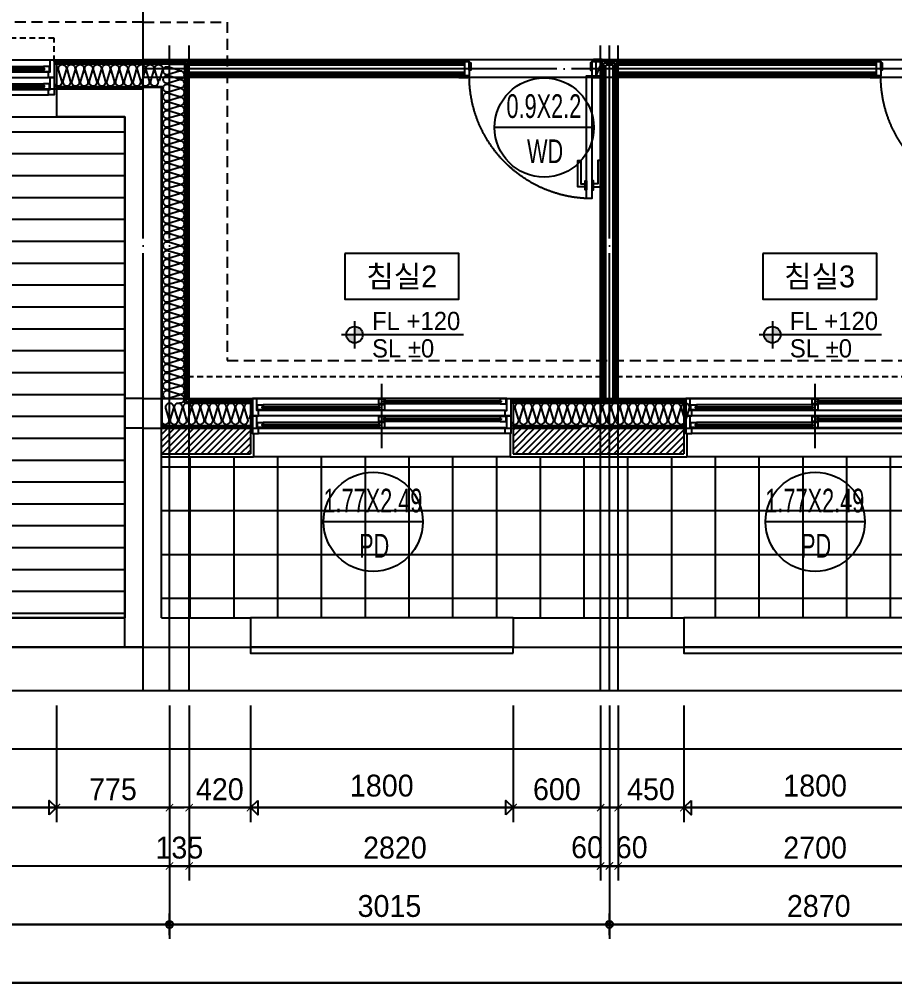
# Model space of a CAD drawing. Header units: millimetres. Extents: x -24416 to 92204, y -190080 to 23760.
# Drawn here: x 18860 to 24861, y -154613 to -148009 of the extents above; entities that cross this region are included whole.
import ezdxf
from ezdxf.enums import TextEntityAlignment as Align

# ---------------------------------------------------------------- set-up
doc = ezdxf.new("R2010")
doc.units = ezdxf.units.MM
doc.header["$LTSCALE"] = 50
for name, pattern in [('AUDIT_D_220706163347-0', [0]), ('CEN', [62, 60, -1, 0, -1]), ('H', [1.3, 0.8, -0.5]), ('HID', [2.3, 1.5, -0.8]), ('평면도(기준)$0$CENTER2', [16.25, 15, -0.5, 0.25, -0.5])]:
    doc.linetypes.add(name, pattern=pattern)
doc.layers.get('defpoints').update_dxf_attribs({"color": 139})
for name, color, linetype in [('A-레벨', 7, 'AUDIT_D_220706163347-0'), ('A-창호부호', 4, 'Continuous'), ('A_HAT', 8, 'Continuous'), ('AA-XXXX-DIMS', 7, 'Continuous'), ('ARDM', 7, 'Continuous'), ('CEN_CON', 1, 'CEN'), ('CEN_WALL', 12, 'CEN'), ('CONC', 2, 'Continuous'), ('dan1', 7, 'HID'), ('DIM', 7, 'AUDIT_D_220706163347-0'), ('ELE3_CON', 7, 'Continuous'), ('ELE4', 4, 'Continuous'), ('FIN', 6, 'Continuous'), ('HAT', 5, 'Continuous'), ('INS', 8, 'Continuous'), ('INSUL', 8, 'Continuous'), ('SINA-F-FRAME', 4, 'Continuous'), ('WAL', 3, 'Continuous'), ('WAL_DRY', 7, 'Continuous'), ('WIN', 4, 'Continuous'), ('X - 단위세대$0$ETC', 6, 'Continuous'), ('바닥타일', 8, 'Continuous'), ('실명', 3, 'AUDIT_D_220706163347-0'), ('실명박스', 7, 'AUDIT_D_220706163347-0'), ('커튼박스', 6, 'Continuous'), ('평면도(기준)$0$1.EC-F-DOOR', 4, 'Continuous'), ('평면도(기준)$0$1.EC-F-DOOR-F', 4, 'Continuous')]:
    doc.layers.add(name, color=color, linetype=linetype)
doc.layers.add('Defpoint', color=135, linetype='Continuous', plot=False)
doc.layers.add('MC', color=135, linetype='Continuous', plot=False)
doc.styles.add('HAUD01', font='Dotum.ttf')
doc.styles.add('맑은고딕', font='malgun.ttf', dxfattribs={"width": 0.9})
doc.dimstyles.new('DIM-50', dxfattribs={"dimscale": 50, "dimtxt": 3, "dimasz": 1, "dimexe": 2, "dimexo": 2, "dimgap": 1, "dimtad": 1, "dimdec": 0, "dimzin": 0, "dimdsep": 46, "dimtxsty": '맑은고딕', "dimblk1": 'DIMDOT', "dimblk2": 'DIMDOT', "dimsah": 1, "dimcen": 0.09, "dimdle": 2, "dimclrd": 7, "dimclre": 7, "dimclrt": 3, "dimadec": 0, "dimazin": 0, "dimtfac": 1, "dimtdec": 0, "dimtix": 1, "dimtmove": 2, "dimatfit": 3, "dimldrblk": 'DIMDOT', "dimfxl": 1, "dimtolj": 1, "dimtzin": 0, "dimarcsym": 0})
doc.dimstyles.new('MCDIM-50', dxfattribs={"dimscale": 50, "dimtxt": 3, "dimasz": 1, "dimexe": 2, "dimexo": 2, "dimgap": 1, "dimtad": 1, "dimdec": 0, "dimzin": 0, "dimdsep": 46, "dimtxsty": '맑은고딕', "dimblk1": 'ARCHTICK', "dimblk2": 'ARCHTICK', "dimsah": 1, "dimcen": 0.09, "dimdle": 2, "dimclrd": 7, "dimclre": 7, "dimclrt": 3, "dimadec": 0, "dimazin": 0, "dimtfac": 1, "dimtdec": 0, "dimtix": 1, "dimtmove": 2, "dimatfit": 3, "dimldrblk": 'ARCHTICK', "dimfxl": 1, "dimtolj": 1, "dimtzin": 0, "dimarcsym": 0})
doc.dimstyles.new('외부100-win', dxfattribs={"dimscale": 50, "dimtxt": 3, "dimasz": 1, "dimexe": 2, "dimexo": 2.5, "dimgap": 1.5, "dimtad": 1, "dimdec": 0, "dimzin": 0, "dimdsep": 46, "dimtxsty": '맑은고딕', "dimblk": 'DO2-2', "dimblk1": 'DO2-2', "dimblk2": 'DIMDOT', "dimcen": 0.09, "dimdle": 2, "dimclrd": 7, "dimclre": 7, "dimclrt": 3, "dimadec": 0, "dimazin": 0, "dimtfac": 1, "dimtdec": 0, "dimtix": 1, "dimtmove": 2, "dimatfit": 3, "dimldrblk": 'DO2-2', "dimfxl": 1, "dimtolj": 1, "dimtzin": 0, "dimarcsym": 0})
pattern_1 = [(45, (-287167.877, -137577.174), (-22.4506403, 22.4506403), [])]

# ---------------------------------------------------------------- blocks, each defined once
blk = doc.blocks.new('A$C4D377245')
at = {"layer": 'A-창호부호'}
blk.add_line((675.4, 345), (14.6, 345), dxfattribs=at)
blk.add_circle((345, 345), 330.4, dxfattribs=at)
blk = doc.blocks.new('WIN_이중창_1800')
at = {"layer": 'Defpoint'}
for p, q in [((-15, 240), (-15, 0)), ((1785, 240), (1785, 0))]:
    blk.add_line(p, q, dxfattribs=at)
at = {"layer": 'WIN'}
blk.add_line((885, -100), (885, 340), dxfattribs=at)
at = {"layer": 'WIN', "color": 8}
for p, q in [((1742, 240), (28, 240)), ((1697, 237), (905, 237)), ((1697, 202), (905, 202)), ((1730, 158), (40, 158)), ((865, 196), (73, 196)), ((865, 161), (73, 161)), ((1730, 120), (40, 120)), ((865, 76), (73, 76)), ((1697, 117), (905, 117)), ((1697, 82), (905, 82)), ((1730, 38), (40, 38)), ((1730, 0), (40, 0)), ((865, 41), (73, 41))]:
    blk.add_line(p, q, dxfattribs=at)
at = {"layer": 'WIN'}
for points in [[(40, 158), (28, 158), (28, 240), (0, 240), (0, 120), (40, 120), (40, 158)], [(905, 216.5), (905, 202), (865, 202), (865, 237), (905, 237), (905, 222.5)], [(1704, 222.5), (1704, 216.5), (898, 216.5), (898, 222.5), (1704, 222.5)], [(1697, 216.5), (1697, 202), (1737, 202), (1737, 237), (1697, 237), (1697, 222.5)], [(1730, 158), (1742, 158), (1742, 240), (1770, 240), (1770, 120), (1730, 120), (1730, 158)], [(73, 175.5), (73, 161), (33, 161), (33, 196), (73, 196), (73, 181.5)], [(872, 181.5), (872, 175.5), (66, 175.5), (66, 181.5), (872, 181.5)], [(865, 175.5), (865, 161), (905, 161), (905, 196), (865, 196), (865, 181.5)], [(40, 38), (28, 38), (28, 120), (0, 120), (0, 0), (40, 0), (40, 38)], [(73, 55.5), (73, 41), (33, 41), (33, 76), (73, 76), (73, 61.5)], [(905, 96.5), (905, 82), (865, 82), (865, 117), (905, 117), (905, 102.5)], [(865, 55.5), (865, 41), (905, 41), (905, 76), (865, 76), (865, 61.5)], [(1704, 102.5), (1704, 96.5), (898, 96.5), (898, 102.5), (1704, 102.5)], [(1697, 96.5), (1697, 82), (1737, 82), (1737, 117), (1697, 117), (1697, 102.5)], [(1730, 38), (1742, 38), (1742, 120), (1770, 120), (1770, 0), (1730, 0), (1730, 38)], [(872, 61.5), (872, 55.5), (66, 55.5), (66, 61.5), (872, 61.5)]]:
    blk.add_lwpolyline(points, dxfattribs=at)
blk = doc.blocks.new('insul1')
blk.add_lwpolyline([(0, 0.25, 1.344031), (0.35, 0.25), (0.2, 0.75, -1.344031), (0.55, 0.75), (0.4, 0.25)], format="xyb")
blk = doc.blocks.new('DongSinsul_1')
at = {"layer": 'INSUL'}
blk.add_lwpolyline([(0, 0.25, 1.34403), (0.35, 0.25), (0.2, 0.75, -1.34403), (0.55, 0.75), (0.4, 0.25)], format="xyb", dxfattribs=at)
blk = doc.blocks.new('A$C3C3C21E6')
at = {"layer": '평면도(기준)$0$1.EC-F-DOOR'}
blk.add_lwpolyline([(70, -210), (70, -1049.6), (106, -1049.6), (106, -210), (70, -210)], dxfattribs=at)
at = {"layer": '평면도(기준)$0$1.EC-F-DOOR', "color": 8}
for points in [[(60, -969.6), (10, -969.6), (10, -789.6), (30, -789.6), (30, -949.6), (60, -949.6)], [(116.1, -969.6), (166.1, -969.6), (166.1, -789.6), (146.1, -789.6), (146.1, -949.6), (116.1, -949.6)]]:
    blk.add_lwpolyline(points, dxfattribs=at)
for points in [[(70, -929.6), (70, -989.6), (60, -989.6), (60, -929.6)], [(106, -929.6), (106, -989.6), (116, -989.6), (116, -929.6)]]:
    blk.add_lwpolyline(points, close=True, dxfattribs=at)
at = {"layer": '평면도(기준)$0$1.EC-F-DOOR', "color": 1, "linetype": '평면도(기준)$0$CENTER2', "ltscale": 6}
blk.add_arc((69.4, -209.7), 840.6, 272.49818, 359.98243, dxfattribs=at)
at = {"layer": '평면도(기준)$0$1.EC-F-DOOR-F'}
for points in [[(60, -110), (40, -110), (0, -110), (0, -98), (60, -98)], [(40, -110), (70, -110), (70, -210), (40, -210)], [(70, -120), (80, -120), (80, -170), (70, -170)], [(910, -120), (900, -120), (900, -170), (910, -170)], [(940, -110), (910, -110), (910, -210), (940, -210)], [(920, -110), (940, -110), (980, -110), (980, -98), (920, -98)], [(0, -222), (60, -222), (60, -210), (0, -210)], [(920, -222), (980, -222), (980, -210), (920, -210)]]:
    blk.add_lwpolyline(points, close=True, dxfattribs=at)
blk = doc.blocks.new('U-131A(기본)', base_point=(-95320.8, -158830.5))
at = {"layer": 'A_HAT'}
h = blk.add_hatch(dxfattribs=at)
h.set_pattern_fill('ANSI31', color=256, scale=10, style=0)
h.set_pattern_definition(pattern_1)
h.paths.add_polyline_path([(-79955.8, -157315.5), (-80565.8, -157315.5), (-80565.8, -157505.5), (-79955.8, -157505.5)])
h = blk.add_hatch(dxfattribs=at)
h.set_pattern_fill('ANSI31', color=256, scale=10, style=0)
h.set_pattern_definition(pattern_1)
h.paths.add_polyline_path([(-76985.8, -157315.5), (-78155.8, -157315.5), (-78155.8, -157505.5), (-76985.8, -157505.5)])
at = {"layer": 'HAT', "ltscale": 100}
h = blk.add_hatch(dxfattribs=at)
h.set_pattern_fill('_USER', color=8, scale=150, pattern_type=0)
h.set_pattern_definition([(0, (-82974.78, -158830.46), (0, 150), [])])
h.paths.add_polyline_path([(-80815.8, -158630.5), (-83555.8, -158630.5), (-83555.8, -155195.5), (-80815.8, -155195.5)])
at = {"layer": '바닥타일'}
h = blk.add_hatch(dxfattribs=at)
h.set_pattern_fill('_USER', color=256, scale=300, double=1, pattern_type=0)
h.set_pattern_definition([(360, (-287167.88, -137577.17), (0, 300), []), (90, (-287167.88, -137577.17), (-300, 2e-14), [])])
h.paths.add_polyline_path([(-70005.8, -158630.5), (-70005.8, -157525.5), (-80565.8, -157525.5), (-80565.8, -158630.5)])
at = {"layer": 'CEN_CON'}
for p, q in [((-80690.8, -159130.5), (-80690.8, -151455.5)), ((-80690.8, -159130.5), (-80690.8, -151455.5)), ((-80510.8, -159130.5), (-80510.8, -154705.5)), ((-80690.8, -158830.5), (-95925.8, -158830.5)), ((-80690.8, -158830.5), (-69905.8, -158830.5))]:
    blk.add_line(p, q, dxfattribs=at)
at = {"layer": 'CEN_WALL'}
for p, q in [((-77495.8, -159130.5), (-77495.8, -154705.5)), ((-65455.8, -154865.5), (-80690.8, -154865.5)), ((-80690.8, -155005.5), (-84045.8, -155005.5)), ((-80690.8, -157330.5), (-80815.8, -157330.5)), ((-80690.8, -157330.5), (-65455.8, -157330.5))]:
    blk.add_line(p, q, dxfattribs=at)
at = {"layer": 'CONC'}
for p, q in [((-80565.8, -154995.5), (-81285.8, -154995.5)), ((-81285.8, -154995.5), (-81285.8, -155195.5)), ((-80565.8, -157315.5), (-80565.8, -154995.5)), ((-80815.8, -155195.5), (-81285.8, -155195.5)), ((-80815.8, -158830.5), (-80815.8, -155195.5)), ((-80565.8, -158630.5), (-80565.8, -157315.5)), ((-80565.8, -158630.5), (-79955.8, -158630.5)), ((-79955.8, -158630.5), (-79955.8, -158830.5)), ((-78155.8, -158630.5), (-76985.8, -158630.5)), ((-78155.8, -158630.5), (-78155.8, -158830.5)), ((-76985.8, -158630.5), (-76985.8, -158830.5)), ((-80815.8, -158830.5), (-79955.8, -158830.5)), ((-78155.8, -158830.5), (-76985.8, -158830.5))]:
    blk.add_line(p, q, dxfattribs=at)
at = {"layer": 'dan1'}
for points in [[(-80690.8, -154545.5), (-84205.8, -154545.5), (-84205.8, -156865.5), (-86655.8, -156865.5)], [(-80690.8, -154545.5), (-80115.8, -154545.5), (-80115.8, -156865.5), (-74725.8, -156865.5)]]:
    blk.add_lwpolyline(points, dxfattribs=at)
at = {"layer": 'ELE3_CON'}
for p, q in [((-83555.8, -158630.5), (-80815.8, -158630.5)), ((-78155.8, -158630.5), (-79955.8, -158630.5)), ((-75185.8, -158630.5), (-76985.8, -158630.5)), ((-83555.8, -158830.5), (-80815.8, -158830.5))]:
    blk.add_line(p, q, dxfattribs=at)
at = {"layer": 'ELE4'}
for p, q in [((-83085.8, -155195.5), (-81285.8, -155195.5)), ((-78175.8, -157525.5), (-79935.8, -157525.5)), ((-75205.8, -157525.5), (-76965.8, -157525.5))]:
    blk.add_line(p, q, dxfattribs=at)
at = {"layer": 'FIN'}
for p, q in [((-79935.8, -157365.5), (-79935.8, -157525.5)), ((-78175.8, -157365.5), (-78175.8, -157525.5)), ((-76965.8, -157365.5), (-76965.8, -157525.5)), ((-80565.8, -157525.5), (-79935.8, -157525.5)), ((-78175.8, -157525.5), (-76965.8, -157525.5))]:
    blk.add_line(p, q, dxfattribs=at)
at = {"layer": 'HAT', "color": 8, "ltscale": 100}
blk.add_lwpolyline([(-80815.8, -158630.5), (-83555.8, -158630.5), (-83555.8, -155195.5), (-80815.8, -155195.5)], close=True, dxfattribs=at)
at = {"layer": 'INS'}
for p, q in [((-80510.8, -154835.5), (-81300.8, -154835.5)), ((-80510.8, -154835.5), (-80405.8, -154835.5)), ((-80405.8, -157155.5), (-80405.8, -154835.5)), ((-80560.8, -154990.5), (-81300.8, -154990.5)), ((-80560.8, -157310.5), (-80560.8, -154990.5)), ((-80405.8, -157155.5), (-79940.8, -157155.5)), ((-78170.8, -157155.5), (-76970.8, -157155.5)), ((-80560.8, -157310.5), (-79940.8, -157310.5)), ((-78170.8, -157310.5), (-76970.8, -157310.5))]:
    blk.add_line(p, q, dxfattribs=at)
at = {"layer": 'MC'}
for p, q in [((-80375.8, -159130.5), (-80375.8, -154705.5)), ((-77555.8, -159130.5), (-77555.8, -154705.5)), ((-77435.8, -159130.5), (-77435.8, -154705.5)), ((-86965.8, -154805.5), (-80510.8, -154805.5)), ((-65455.8, -154805.5), (-80690.8, -154805.5)), ((-65455.8, -154925.5), (-80690.8, -154925.5)), ((-80690.8, -157125.5), (-80815.8, -157125.5)), ((-80690.8, -157125.5), (-65455.8, -157125.5))]:
    blk.add_line(p, q, dxfattribs=at)
at = {"layer": 'SINA-F-FRAME'}
blk.add_line((-77585.8, -154915.5), (-77545.8, -154815.5), dxfattribs=at)
at = {"layer": 'WAL'}
for p, q in [((-80565.8, -157315.5), (-79955.8, -157315.5)), ((-79955.8, -157315.5), (-79955.8, -157505.5)), ((-78155.8, -157315.5), (-76985.8, -157315.5)), ((-78155.8, -157315.5), (-78155.8, -157505.5)), ((-76985.8, -157315.5), (-76985.8, -157505.5)), ((-80565.8, -157505.5), (-79955.8, -157505.5)), ((-78155.8, -157505.5), (-76985.8, -157505.5))]:
    blk.add_line(p, q, dxfattribs=at)
at = {"layer": 'WAL_DRY'}
for p, q in [((-80385.8, -154815.5), (-81300.8, -154815.5)), ((-80395.8, -154825.5), (-81300.8, -154825.5)), ((-80395.8, -157145.5), (-80395.8, -154825.5)), ((-78485.8, -154815.5), (-80385.8, -154815.5)), ((-80385.8, -157135.5), (-80385.8, -154815.5)), ((-78485.8, -154828), (-80385.8, -154828)), ((-78485.8, -154840.5), (-80385.8, -154840.5)), ((-77545.8, -157135.5), (-77545.8, -154815.5)), ((-77445.8, -154815.5), (-77545.8, -154815.5)), ((-77533.3, -157135.5), (-77533.3, -154828)), ((-77458.3, -154828), (-77533.3, -154828)), ((-77520.8, -157135.5), (-77520.8, -154840.5)), ((-77470.8, -154840.5), (-77520.8, -154840.5)), ((-77470.8, -157135.5), (-77470.8, -154840.5)), ((-77458.3, -157135.5), (-77458.3, -154828)), ((-75665.8, -154815.5), (-77445.8, -154815.5)), ((-77445.8, -157135.5), (-77445.8, -154815.5)), ((-75665.8, -154828), (-77445.8, -154828)), ((-75665.8, -154840.5), (-77445.8, -154840.5)), ((-78485.8, -154890.5), (-80385.8, -154890.5)), ((-78485.8, -154903), (-80385.8, -154903)), ((-78485.8, -154915.5), (-80385.8, -154915.5)), ((-75665.8, -154890.5), (-77445.8, -154890.5)), ((-75665.8, -154903), (-77445.8, -154903)), ((-75665.8, -154915.5), (-77445.8, -154915.5)), ((-80395.8, -157145.5), (-79940.8, -157145.5)), ((-80385.8, -157135.5), (-79940.8, -157135.5)), ((-78170.8, -157135.5), (-76970.8, -157135.5)), ((-78170.8, -157145.5), (-76970.8, -157145.5))]:
    blk.add_line(p, q, dxfattribs=at)
at = {"layer": 'X - 단위세대$0$ETC'}
for points in [[(-78155.8, -158870.5), (-78155.8, -158830.5), (-79955.8, -158830.5), (-79955.8, -158870.5), (-78155.8, -158870.5)], [(-75185.8, -158870.5), (-75185.8, -158830.5), (-76985.8, -158830.5), (-76985.8, -158870.5), (-75185.8, -158870.5)]]:
    blk.add_lwpolyline(points, dxfattribs=at)
at = {"layer": '커튼박스', "linetype": 'H'}
for p, q in [((-80385.8, -156975.5), (-77545.8, -156975.5)), ((-77445.8, -156975.5), (-74725.8, -156975.5))]:
    blk.add_line(p, q, dxfattribs=at)
blk.add_lwpolyline([(-81300.8, -154815.5), (-81300.8, -154655.5), (-83070.8, -154655.5), (-83070.8, -154815.5)], dxfattribs=at)
at = {"layer": 'INS', "xscale": 150.0000000000001, "yscale": 150.0000000000001, "zscale": 150.0000000000001, "rotation": 90, "row_count": 1, "column_count": 38, "row_spacing": -1.577721810442024e-30, "column_spacing": 60.00000000000003}
blk.add_blockref('insul1', (-80405.8, -157155.5), dxfattribs=at)
at = {"layer": 'INS', "xscale": 150, "yscale": 150, "zscale": 150, "row_count": 1, "row_spacing": 0, "column_spacing": 60.00000000000001}
for p, column_count in [((-80565.8, -157305.5), 10), ((-78170.8, -157305.5), 20)]:
    blk.add_blockref('insul1', p, dxfattribs=dict(at, column_count=column_count))
at = {"layer": 'INSUL', "xscale": 150, "yscale": 150, "zscale": 150, "row_count": 1, "column_count": 12, "row_spacing": 1, "column_spacing": 60}
blk.add_blockref('DongSinsul_1', (-81300.8, -154985.5), dxfattribs=at)
at = {"layer": 'SINA-F-FRAME', "xscale": -1}
for p in [(-77545.8, -154705.5), (-74725.8, -154705.5)]:
    blk.add_blockref('A$C3C3C21E6', p, dxfattribs=at)
at = {"layer": 'WIN', "xscale": -1}
blk.add_blockref('WIN_이중창_1800', (-81300.8, -155045.5), dxfattribs=at)
at = {"layer": 'WIN'}
for p in [(-79940.8, -157365.5), (-76970.8, -157365.5)]:
    blk.add_blockref('WIN_이중창_1800', p, dxfattribs=at)
blk = doc.blocks.new('A$Cb33ca4a3')
at = {"layer": 'A-레벨'}
h = blk.add_hatch(color=256, dxfattribs=at)
h.paths.add_polyline_path([(21158.2, -173988), (21158.2, -173931.7), (21101.9, -173931.7, 0.414214)])
h.paths.add_polyline_path([(21158.2, -173875.5), (21158.2, -173931.7), (21214.4, -173931.7, 0.414214)])
h = blk.add_hatch(color=256, dxfattribs=at)
h.paths.add_polyline_path([(24021.7, -173988), (24021.7, -173931.7), (23965.5, -173931.7, 0.414214)])
h.paths.add_polyline_path([(24021.7, -173875.5), (24021.7, -173931.7), (24078, -173931.7, 0.414214)])
for p, q in [((21158.2, -173838), (21158.2, -174025.5)), ((24021.7, -173838), (24021.7, -174025.5)), ((21905.3, -173931.7), (21068.2, -173931.7)), ((24768.8, -173931.7), (23931.7, -173931.7))]:
    blk.add_line(p, q, dxfattribs=at)
for centre in [(21158.2, -173931.7), (24021.7, -173931.7)]:
    blk.add_circle(centre, 56.2, dxfattribs=at)
at = {"layer": 'A-레벨', "color": 4, "style": 'HAUD01'}
for s, p in [('FL +120', (21278.2, -173899.8)), ('FL +120', (24141.8, -173899.8)), ('SL %%P0', (21278.2, -174087.5)), ('SL %%P0', (24141.8, -174087.5))]:
    blk.add_text(s, height=125, dxfattribs=at).set_placement(p)
blk = doc.blocks.new('DO2-2')
at = {"layer": 'ARDM'}
blk.add_line((0, 0), (-2, 0), dxfattribs=at)
blk.add_lwpolyline([(-1, -1), (-1, 1), (0, 0)], close=True, dxfattribs=at)
blk = doc.blocks.new('*D305')
at = {"layer": 'defpoints', "color": 0, "linetype": 'ByBlock', "transparency": 16777216}
for p in [(17314.9, -176373.2), (19114.9, -176373.2), (19114.9, -177173.2)]:
    blk.add_point(p, dxfattribs=at)
at = {"layer": 'DIM', "color": 7, "linetype": 'ByBlock', "lineweight": -2, "transparency": 16777216}
for p, q in [((17314.9, -176498.2), (17314.9, -177273.2)), ((19114.9, -176498.2), (19114.9, -177273.2)), ((17364.9, -177173.2), (19064.9, -177173.2))]:
    blk.add_line(p, q, dxfattribs=at)
at = {"layer": 'DIM', "color": 7, "linetype": 'ByBlock', "lineweight": -2, "transparency": 16777216, "xscale": 50, "yscale": 50, "zscale": 50, "rotation": 180}
blk.add_blockref('DO2-2', (17314.9, -177173.2), dxfattribs=at)
at = {"layer": 'DIM', "color": 7, "linetype": 'ByBlock', "lineweight": -2, "transparency": 16777216, "xscale": 50, "yscale": 50, "zscale": 50}
blk.add_blockref('DO2-2', (19114.9, -177173.2), dxfattribs=at)
at = {"layer": 'DIM', "color": 3, "linetype": 'ByBlock', "transparency": 16777216, "insert": (18214.9, -177023.1), "char_height": 150, "attachment_point": 5, "style": 'HAUD01'}
blk.add_mtext('\\A1;1800', dxfattribs=at)
blk = doc.blocks.new('DIMDOT')
at = {"layer": 'AA-XXXX-DIMS'}
for p, q in [((0, -1.5), (0, 1.5)), ((-1.5, 0), (1.5, 0))]:
    blk.add_line(p, q, dxfattribs=at)
for radius in [0.5, 0.25]:
    blk.add_circle((0, 0), radius, dxfattribs=at)
blk = doc.blocks.new('_ArchTick')
at = {"color": 0, "linetype": 'ByBlock', "const_width": 0.15}
blk.add_lwpolyline([(-0.5, -0.5), (0.5, 0.5)], dxfattribs=at)
blk = doc.blocks.new('*D306')
at = {"layer": 'defpoints', "color": 0, "linetype": 'ByBlock', "transparency": 16777216}
for p in [(19114.9, -176373.2), (19889.9, -176373.2), (19889.9, -177173.2)]:
    blk.add_point(p, dxfattribs=at)
at = {"layer": 'DIM', "color": 7, "linetype": 'ByBlock', "lineweight": -2, "transparency": 16777216}
for p, q in [((19114.9, -176473.2), (19114.9, -177273.2)), ((19889.9, -176473.2), (19889.9, -177273.2)), ((19014.9, -177173.2), (19989.9, -177173.2))]:
    blk.add_line(p, q, dxfattribs=at)
at = {"layer": 'DIM', "color": 7, "linetype": 'ByBlock', "lineweight": -2, "transparency": 16777216, "xscale": 50, "yscale": 50, "zscale": 50, "rotation": 180}
blk.add_blockref('_ArchTick', (19114.9, -177173.2), dxfattribs=at)
at = {"layer": 'DIM', "color": 7, "linetype": 'ByBlock', "lineweight": -2, "transparency": 16777216, "xscale": 50, "yscale": 50, "zscale": 50}
blk.add_blockref('_ArchTick', (19889.9, -177173.2), dxfattribs=at)
at = {"layer": 'DIM', "color": 3, "linetype": 'ByBlock', "transparency": 16777216, "insert": (19502.4, -177048.1), "char_height": 150, "attachment_point": 5, "style": 'HAUD01'}
blk.add_mtext('\\A1;775', dxfattribs=at)
blk = doc.blocks.new('*D307')
at = {"layer": 'defpoints', "color": 0, "linetype": 'ByBlock', "transparency": 16777216}
for p in [(20024.9, -176373.2), (20444.9, -176373.2), (20444.9, -177173.2)]:
    blk.add_point(p, dxfattribs=at)
at = {"layer": 'DIM', "color": 7, "linetype": 'ByBlock', "lineweight": -2, "transparency": 16777216}
for p, q in [((20024.9, -176473.2), (20024.9, -177273.2)), ((20444.9, -176473.2), (20444.9, -177273.2)), ((20024.9, -177173.2), (19974.9, -177173.2)), ((20024.9, -177173.2), (20444.9, -177173.2)), ((20444.9, -177173.2), (20494.9, -177173.2))]:
    blk.add_line(p, q, dxfattribs=at)
at = {"layer": 'DIM', "color": 7, "linetype": 'ByBlock', "lineweight": -2, "transparency": 16777216, "xscale": 50, "yscale": 50, "zscale": 50}
blk.add_blockref('_ArchTick', (20024.9, -177173.2), dxfattribs=at)
at = {"layer": 'DIM', "color": 7, "linetype": 'ByBlock', "lineweight": -2, "transparency": 16777216, "xscale": 50, "yscale": 50, "zscale": 50, "rotation": 180}
blk.add_blockref('_ArchTick', (20444.9, -177173.2), dxfattribs=at)
at = {"layer": 'DIM', "color": 3, "linetype": 'ByBlock', "transparency": 16777216, "insert": (20234.9, -177048.1), "char_height": 150, "attachment_point": 5, "style": 'HAUD01'}
blk.add_mtext('\\A1;420', dxfattribs=at)
blk = doc.blocks.new('*D308')
at = {"layer": 'defpoints', "color": 0, "linetype": 'ByBlock', "transparency": 16777216}
for p in [(20444.9, -176373.2), (22244.9, -176373.2), (22244.9, -177173.2)]:
    blk.add_point(p, dxfattribs=at)
at = {"layer": 'DIM', "color": 7, "linetype": 'ByBlock', "lineweight": -2, "transparency": 16777216}
for p, q in [((20444.9, -176498.2), (20444.9, -177273.2)), ((22244.9, -176498.2), (22244.9, -177273.2)), ((20494.9, -177173.2), (22194.9, -177173.2))]:
    blk.add_line(p, q, dxfattribs=at)
at = {"layer": 'DIM', "color": 7, "linetype": 'ByBlock', "lineweight": -2, "transparency": 16777216, "xscale": 50, "yscale": 50, "zscale": 50, "rotation": 180}
blk.add_blockref('DO2-2', (20444.9, -177173.2), dxfattribs=at)
at = {"layer": 'DIM', "color": 7, "linetype": 'ByBlock', "lineweight": -2, "transparency": 16777216, "xscale": 50, "yscale": 50, "zscale": 50}
blk.add_blockref('DO2-2', (22244.9, -177173.2), dxfattribs=at)
at = {"layer": 'DIM', "color": 3, "linetype": 'ByBlock', "transparency": 16777216, "insert": (21344.9, -177023.1), "char_height": 150, "attachment_point": 5, "style": 'HAUD01'}
blk.add_mtext('\\A1;1800', dxfattribs=at)
blk = doc.blocks.new('*D309')
at = {"layer": 'defpoints', "color": 0, "linetype": 'ByBlock', "transparency": 16777216}
for p in [(22244.9, -176373.2), (22844.9, -176373.2), (22844.9, -177173.2)]:
    blk.add_point(p, dxfattribs=at)
at = {"layer": 'DIM', "color": 7, "linetype": 'ByBlock', "lineweight": -2, "transparency": 16777216}
for p, q in [((22244.9, -176473.2), (22244.9, -177273.2)), ((22844.9, -176473.2), (22844.9, -177273.2)), ((22144.9, -177173.2), (22944.9, -177173.2))]:
    blk.add_line(p, q, dxfattribs=at)
at = {"layer": 'DIM', "color": 7, "linetype": 'ByBlock', "lineweight": -2, "transparency": 16777216, "xscale": 50, "yscale": 50, "zscale": 50, "rotation": 180}
blk.add_blockref('_ArchTick', (22244.9, -177173.2), dxfattribs=at)
at = {"layer": 'DIM', "color": 7, "linetype": 'ByBlock', "lineweight": -2, "transparency": 16777216, "xscale": 50, "yscale": 50, "zscale": 50}
blk.add_blockref('_ArchTick', (22844.9, -177173.2), dxfattribs=at)
at = {"layer": 'DIM', "color": 3, "linetype": 'ByBlock', "transparency": 16777216, "insert": (22544.9, -177048.1), "char_height": 150, "attachment_point": 5, "style": 'HAUD01'}
blk.add_mtext('\\A1;600', dxfattribs=at)
blk = doc.blocks.new('*D310')
at = {"layer": 'defpoints', "color": 0, "linetype": 'ByBlock', "transparency": 16777216}
for p in [(22964.9, -176373.2), (23414.9, -176373.2), (23414.9, -177173.2)]:
    blk.add_point(p, dxfattribs=at)
at = {"layer": 'DIM', "color": 7, "linetype": 'ByBlock', "lineweight": -2, "transparency": 16777216}
for p, q in [((22964.9, -176473.2), (22964.9, -177273.2)), ((23414.9, -176473.2), (23414.9, -177273.2)), ((22864.9, -177173.2), (23514.9, -177173.2))]:
    blk.add_line(p, q, dxfattribs=at)
at = {"layer": 'DIM', "color": 7, "linetype": 'ByBlock', "lineweight": -2, "transparency": 16777216, "xscale": 50, "yscale": 50, "zscale": 50, "rotation": 180}
blk.add_blockref('_ArchTick', (22964.9, -177173.2), dxfattribs=at)
at = {"layer": 'DIM', "color": 7, "linetype": 'ByBlock', "lineweight": -2, "transparency": 16777216, "xscale": 50, "yscale": 50, "zscale": 50}
blk.add_blockref('_ArchTick', (23414.9, -177173.2), dxfattribs=at)
at = {"layer": 'DIM', "color": 3, "linetype": 'ByBlock', "transparency": 16777216, "insert": (23189.9, -177048.1), "char_height": 150, "attachment_point": 5, "style": 'HAUD01'}
blk.add_mtext('\\A1;450', dxfattribs=at)
blk = doc.blocks.new('*D311')
at = {"layer": 'defpoints', "color": 0, "linetype": 'ByBlock', "transparency": 16777216}
for p in [(23414.9, -176373.2), (25214.9, -176373.2), (25214.9, -177173.2)]:
    blk.add_point(p, dxfattribs=at)
at = {"layer": 'DIM', "color": 7, "linetype": 'ByBlock', "lineweight": -2, "transparency": 16777216}
for p, q in [((23414.9, -176498.2), (23414.9, -177273.2)), ((25214.9, -176498.2), (25214.9, -177273.2)), ((23464.9, -177173.2), (25164.9, -177173.2))]:
    blk.add_line(p, q, dxfattribs=at)
at = {"layer": 'DIM', "color": 7, "linetype": 'ByBlock', "lineweight": -2, "transparency": 16777216, "xscale": 50, "yscale": 50, "zscale": 50, "rotation": 180}
blk.add_blockref('DO2-2', (23414.9, -177173.2), dxfattribs=at)
at = {"layer": 'DIM', "color": 7, "linetype": 'ByBlock', "lineweight": -2, "transparency": 16777216, "xscale": 50, "yscale": 50, "zscale": 50}
blk.add_blockref('DO2-2', (25214.9, -177173.2), dxfattribs=at)
at = {"layer": 'DIM', "color": 3, "linetype": 'ByBlock', "transparency": 16777216, "insert": (24314.9, -177023.1), "char_height": 150, "attachment_point": 5, "style": 'HAUD01'}
blk.add_mtext('\\A1;1800', dxfattribs=at)
blk = doc.blocks.new('*D378')
at = {"layer": 'defpoints', "color": 0, "transparency": 16777216}
for p in [(16589.9, -176373.2), (19889.9, -176373.2), (19889.9, -177973.2)]:
    blk.add_point(p, dxfattribs=at)
at = {"layer": 'DIM', "color": 7, "lineweight": -2, "transparency": 16777216}
for p, q in [((16589.9, -176473.2), (16589.9, -178073.2)), ((19889.9, -176473.2), (19889.9, -178073.2)), ((16639.9, -177973.2), (19839.9, -177973.2))]:
    blk.add_line(p, q, dxfattribs=at)
at = {"layer": 'DIM', "color": 7, "lineweight": -2, "transparency": 16777216, "xscale": 50, "yscale": 50, "zscale": 50, "rotation": 180}
blk.add_blockref('DIMDOT', (16589.9, -177973.2), dxfattribs=at)
at = {"layer": 'DIM', "color": 7, "lineweight": -2, "transparency": 16777216, "xscale": 50, "yscale": 50, "zscale": 50}
blk.add_blockref('DIMDOT', (19889.9, -177973.2), dxfattribs=at)
at = {"layer": 'DIM', "color": 3, "transparency": 16777216, "insert": (18239.9, -177848.1), "char_height": 150, "attachment_point": 5, "style": 'HAUD01'}
blk.add_mtext('\\A1;3300', dxfattribs=at)
blk = doc.blocks.new('*D379')
at = {"layer": 'defpoints', "color": 0, "transparency": 16777216}
for p in [(19889.9, -176373.2), (22904.9, -176373.2), (22904.9, -177973.2)]:
    blk.add_point(p, dxfattribs=at)
at = {"layer": 'DIM', "color": 7, "lineweight": -2, "transparency": 16777216}
for p, q in [((19889.9, -176473.2), (19889.9, -178073.2)), ((22904.9, -176473.2), (22904.9, -178073.2)), ((19939.9, -177973.2), (22854.9, -177973.2))]:
    blk.add_line(p, q, dxfattribs=at)
at = {"layer": 'DIM', "color": 7, "lineweight": -2, "transparency": 16777216, "xscale": 50, "yscale": 50, "zscale": 50, "rotation": 180}
blk.add_blockref('DIMDOT', (19889.9, -177973.2), dxfattribs=at)
at = {"layer": 'DIM', "color": 7, "lineweight": -2, "transparency": 16777216, "xscale": 50, "yscale": 50, "zscale": 50}
blk.add_blockref('DIMDOT', (22904.9, -177973.2), dxfattribs=at)
at = {"layer": 'DIM', "color": 3, "transparency": 16777216, "insert": (21397.4, -177848.1), "char_height": 150, "attachment_point": 5, "style": 'HAUD01'}
blk.add_mtext('\\A1;3015', dxfattribs=at)
blk = doc.blocks.new('*D380')
at = {"layer": 'defpoints', "color": 0, "transparency": 16777216}
for p in [(22904.9, -176373.2), (25774.9, -176373.2), (25774.9, -177973.2)]:
    blk.add_point(p, dxfattribs=at)
at = {"layer": 'DIM', "color": 7, "lineweight": -2, "transparency": 16777216}
for p, q in [((22904.9, -176473.2), (22904.9, -178073.2)), ((25774.9, -176473.2), (25774.9, -178073.2)), ((22954.9, -177973.2), (25724.9, -177973.2))]:
    blk.add_line(p, q, dxfattribs=at)
at = {"layer": 'DIM', "color": 7, "lineweight": -2, "transparency": 16777216, "xscale": 50, "yscale": 50, "zscale": 50, "rotation": 180}
blk.add_blockref('DIMDOT', (22904.9, -177973.2), dxfattribs=at)
at = {"layer": 'DIM', "color": 7, "lineweight": -2, "transparency": 16777216, "xscale": 50, "yscale": 50, "zscale": 50}
blk.add_blockref('DIMDOT', (25774.9, -177973.2), dxfattribs=at)
at = {"layer": 'DIM', "color": 3, "transparency": 16777216, "insert": (24339.9, -177848.1), "char_height": 150, "attachment_point": 5, "style": 'HAUD01'}
blk.add_mtext('\\A1;2870', dxfattribs=at)
blk = doc.blocks.new('*D383')
at = {"layer": 'defpoints', "color": 0, "transparency": 16777216}
for p in [(5079.9, -176373.2), (30339.9, -176373.2), (30339.9, -178373.2)]:
    blk.add_point(p, dxfattribs=at)
at = {"layer": 'DIM', "color": 7, "lineweight": -2, "transparency": 16777216}
for p, q in [((5079.9, -176473.2), (5079.9, -178473.2)), ((30339.9, -176473.2), (30339.9, -178473.2)), ((5129.9, -178373.2), (30289.9, -178373.2))]:
    blk.add_line(p, q, dxfattribs=at)
at = {"layer": 'DIM', "color": 7, "lineweight": -2, "transparency": 16777216, "xscale": 50, "yscale": 50, "zscale": 50, "rotation": 180}
blk.add_blockref('DIMDOT', (5079.9, -178373.2), dxfattribs=at)
at = {"layer": 'DIM', "color": 7, "lineweight": -2, "transparency": 16777216, "xscale": 50, "yscale": 50, "zscale": 50}
blk.add_blockref('DIMDOT', (30339.9, -178373.2), dxfattribs=at)
at = {"layer": 'DIM', "color": 3, "transparency": 16777216, "insert": (17709.9, -178248.1), "char_height": 150, "attachment_point": 5, "style": 'HAUD01'}
blk.add_mtext('\\A1;25260', dxfattribs=at)
blk = doc.blocks.new('*D393')
at = {"layer": 'defpoints', "color": 0, "linetype": 'ByBlock', "transparency": 16777216}
for p in [(19889.9, -176373.2), (20024.9, -176373.2), (20024.9, -177573.2)]:
    blk.add_point(p, dxfattribs=at)
at = {"layer": 'DIM', "color": 7, "linetype": 'ByBlock', "lineweight": -2, "transparency": 16777216}
for p, q in [((19889.9, -176473.2), (19889.9, -177673.2)), ((20024.9, -176473.2), (20024.9, -177673.2)), ((19889.9, -177573.2), (19839.9, -177573.2)), ((19889.9, -177573.2), (20024.9, -177573.2)), ((20024.9, -177573.2), (20074.9, -177573.2))]:
    blk.add_line(p, q, dxfattribs=at)
at = {"layer": 'DIM', "color": 7, "linetype": 'ByBlock', "lineweight": -2, "transparency": 16777216, "xscale": 50, "yscale": 50, "zscale": 50}
blk.add_blockref('_ArchTick', (19889.9, -177573.2), dxfattribs=at)
at = {"layer": 'DIM', "color": 7, "linetype": 'ByBlock', "lineweight": -2, "transparency": 16777216, "xscale": 50, "yscale": 50, "zscale": 50, "rotation": 180}
blk.add_blockref('_ArchTick', (20024.9, -177573.2), dxfattribs=at)
at = {"layer": 'DIM', "color": 3, "linetype": 'ByBlock', "transparency": 16777216, "insert": (19957.4, -177448.1), "char_height": 150, "attachment_point": 5, "style": 'HAUD01'}
blk.add_mtext('\\A1;135', dxfattribs=at)
blk = doc.blocks.new('*D394')
at = {"layer": 'defpoints', "color": 0, "linetype": 'ByBlock', "transparency": 16777216}
for p in [(20024.9, -176373.2), (22844.9, -176373.2), (22844.9, -177573.2)]:
    blk.add_point(p, dxfattribs=at)
at = {"layer": 'DIM', "color": 7, "linetype": 'ByBlock', "lineweight": -2, "transparency": 16777216}
for p, q in [((20024.9, -176473.2), (20024.9, -177673.2)), ((22844.9, -176473.2), (22844.9, -177673.2)), ((19924.9, -177573.2), (22944.9, -177573.2))]:
    blk.add_line(p, q, dxfattribs=at)
at = {"layer": 'DIM', "color": 7, "linetype": 'ByBlock', "lineweight": -2, "transparency": 16777216, "xscale": 50, "yscale": 50, "zscale": 50, "rotation": 180}
blk.add_blockref('_ArchTick', (20024.9, -177573.2), dxfattribs=at)
at = {"layer": 'DIM', "color": 7, "linetype": 'ByBlock', "lineweight": -2, "transparency": 16777216, "xscale": 50, "yscale": 50, "zscale": 50}
blk.add_blockref('_ArchTick', (22844.9, -177573.2), dxfattribs=at)
at = {"layer": 'DIM', "color": 3, "linetype": 'ByBlock', "transparency": 16777216, "insert": (21434.9, -177448.1), "char_height": 150, "attachment_point": 5, "style": 'HAUD01'}
blk.add_mtext('\\A1;2820', dxfattribs=at)
blk = doc.blocks.new('*D395')
at = {"layer": 'defpoints', "color": 0, "linetype": 'ByBlock', "transparency": 16777216}
for p in [(22844.9, -176373.2), (22904.9, -176373.2), (22904.9, -177573.2)]:
    blk.add_point(p, dxfattribs=at)
at = {"layer": 'DIM', "color": 7, "linetype": 'ByBlock', "lineweight": -2, "transparency": 16777216}
for p, q in [((22844.9, -176473.2), (22844.9, -177673.2)), ((22904.9, -176473.2), (22904.9, -177673.2)), ((22844.9, -177573.2), (22794.9, -177573.2)), ((22844.9, -177573.2), (22904.9, -177573.2)), ((22904.9, -177573.2), (22954.9, -177573.2))]:
    blk.add_line(p, q, dxfattribs=at)
at = {"layer": 'DIM', "color": 7, "linetype": 'ByBlock', "lineweight": -2, "transparency": 16777216, "xscale": 50, "yscale": 50, "zscale": 50}
blk.add_blockref('_ArchTick', (22844.9, -177573.2), dxfattribs=at)
at = {"layer": 'DIM', "color": 7, "linetype": 'ByBlock', "lineweight": -2, "transparency": 16777216, "xscale": 50, "yscale": 50, "zscale": 50, "rotation": 180}
blk.add_blockref('_ArchTick', (22904.9, -177573.2), dxfattribs=at)
at = {"layer": 'DIM', "color": 3, "linetype": 'ByBlock', "transparency": 16777216, "insert": (22751.7, -177445.7), "char_height": 150, "attachment_point": 5, "style": 'HAUD01'}
blk.add_mtext('\\A1;60', dxfattribs=at)
blk = doc.blocks.new('*D396')
at = {"layer": 'defpoints', "color": 0, "linetype": 'ByBlock', "transparency": 16777216}
for p in [(22904.9, -176373.2), (22964.9, -176373.2), (22964.9, -177573.2)]:
    blk.add_point(p, dxfattribs=at)
at = {"layer": 'DIM', "color": 7, "linetype": 'ByBlock', "lineweight": -2, "transparency": 16777216}
for p, q in [((22904.9, -176473.2), (22904.9, -177673.2)), ((22964.9, -176473.2), (22964.9, -177673.2)), ((22904.9, -177573.2), (22854.9, -177573.2)), ((22904.9, -177573.2), (22964.9, -177573.2)), ((22964.9, -177573.2), (23014.9, -177573.2))]:
    blk.add_line(p, q, dxfattribs=at)
at = {"layer": 'DIM', "color": 7, "linetype": 'ByBlock', "lineweight": -2, "transparency": 16777216, "xscale": 50, "yscale": 50, "zscale": 50}
blk.add_blockref('_ArchTick', (22904.9, -177573.2), dxfattribs=at)
at = {"layer": 'DIM', "color": 7, "linetype": 'ByBlock', "lineweight": -2, "transparency": 16777216, "xscale": 50, "yscale": 50, "zscale": 50, "rotation": 180}
blk.add_blockref('_ArchTick', (22964.9, -177573.2), dxfattribs=at)
at = {"layer": 'DIM', "color": 3, "linetype": 'ByBlock', "transparency": 16777216, "insert": (23058, -177445.7), "char_height": 150, "attachment_point": 5, "style": 'HAUD01'}
blk.add_mtext('\\A1;60', dxfattribs=at)
blk = doc.blocks.new('*D397')
at = {"layer": 'defpoints', "color": 0, "linetype": 'ByBlock', "transparency": 16777216}
for p in [(22964.9, -176373.2), (25664.9, -176373.2), (25664.9, -177573.2)]:
    blk.add_point(p, dxfattribs=at)
at = {"layer": 'DIM', "color": 7, "linetype": 'ByBlock', "lineweight": -2, "transparency": 16777216}
for p, q in [((22964.9, -176473.2), (22964.9, -177673.2)), ((25664.9, -176473.2), (25664.9, -177673.2)), ((22864.9, -177573.2), (25764.9, -177573.2))]:
    blk.add_line(p, q, dxfattribs=at)
at = {"layer": 'DIM', "color": 7, "linetype": 'ByBlock', "lineweight": -2, "transparency": 16777216, "xscale": 50, "yscale": 50, "zscale": 50, "rotation": 180}
blk.add_blockref('_ArchTick', (22964.9, -177573.2), dxfattribs=at)
at = {"layer": 'DIM', "color": 7, "linetype": 'ByBlock', "lineweight": -2, "transparency": 16777216, "xscale": 50, "yscale": 50, "zscale": 50}
blk.add_blockref('_ArchTick', (25664.9, -177573.2), dxfattribs=at)
at = {"layer": 'DIM', "color": 3, "linetype": 'ByBlock', "transparency": 16777216, "insert": (24314.9, -177448.1), "char_height": 150, "attachment_point": 5, "style": 'HAUD01'}
blk.add_mtext('\\A1;2700', dxfattribs=at)
blk = doc.blocks.new('DIM-1108')
at = {"layer": 'DIM'}
for base, p1, p2, picture, middle in [((30339.9, -178373.2), (5079.9, -176373.2), (30339.9, -176373.2), '*D383', (17709.9, -178248.1)), ((19889.9, -177973.2), (16589.9, -176373.2), (19889.9, -176373.2), '*D378', (18239.9, -177848.1)), ((22904.9, -177973.2), (19889.9, -176373.2), (22904.9, -176373.2), '*D379', (21397.4, -177848.1)), ((25774.9, -177973.2), (22904.9, -176373.2), (25774.9, -176373.2), '*D380', (24339.9, -177848.1))]:
    dim = blk.add_linear_dim(base=base, p1=p1, p2=p2, angle=180, dimstyle='DIM-50', override={"dimscale": 50, "dimtxsty": 'HAUD01'}, dxfattribs=at)
    dim.commit()
    dim.dimension.update_dxf_attribs({"geometry": picture, "text_midpoint": middle})
at = {"layer": 'DIM', "linetype": 'ByBlock'}
for base, p1, p2, dimstyle, picture, middle in [((19114.9, -177173.2), (17314.9, -176373.2), (19114.9, -176373.2), '외부100-win', '*D305', (18214.9, -177023.1)), ((19889.9, -177173.2), (19114.9, -176373.2), (19889.9, -176373.2), 'MCDIM-50', '*D306', (19502.4, -177048.1)), ((20024.9, -177573.2), (19889.9, -176373.2), (20024.9, -176373.2), 'MCDIM-50', '*D393', (19957.4, -177448.1)), ((22844.9, -177573.2), (20024.9, -176373.2), (22844.9, -176373.2), 'MCDIM-50', '*D394', (21434.9, -177448.1)), ((20444.9, -177173.2), (20024.9, -176373.2), (20444.9, -176373.2), 'MCDIM-50', '*D307', (20234.9, -177048.1)), ((22244.9, -177173.2), (20444.9, -176373.2), (22244.9, -176373.2), '외부100-win', '*D308', (21344.9, -177023.1)), ((22844.9, -177173.2), (22244.9, -176373.2), (22844.9, -176373.2), 'MCDIM-50', '*D309', (22544.9, -177048.1)), ((23414.9, -177173.2), (22964.9, -176373.2), (23414.9, -176373.2), 'MCDIM-50', '*D310', (23189.9, -177048.1)), ((25664.9, -177573.2), (22964.9, -176373.2), (25664.9, -176373.2), 'MCDIM-50', '*D397', (24314.9, -177448.1)), ((25214.9, -177173.2), (23414.9, -176373.2), (25214.9, -176373.2), '외부100-win', '*D311', (24314.9, -177023.1))]:
    dim = blk.add_linear_dim(base=base, p1=p1, p2=p2, angle=180, dimstyle=dimstyle, override={"dimtxsty": 'HAUD01'}, dxfattribs=at)
    dim.commit()
    dim.dimension.update_dxf_attribs({"geometry": picture, "text_midpoint": middle})
for base, p1, p2, picture, middle in [((22904.9, -177573.2), (22844.9, -176373.2), (22904.9, -176373.2), '*D395', (22751.7, -177445.7)), ((22964.9, -177573.2), (22904.9, -176373.2), (22964.9, -176373.2), '*D396', (23058, -177445.7))]:
    dim = blk.add_linear_dim(base=base, p1=p1, p2=p2, angle=180, dimstyle='MCDIM-50', override={"dimtxsty": 'HAUD01'}, dxfattribs=at)
    dim.commit()
    dim.dimension.update_dxf_attribs({"geometry": picture, "text_midpoint": middle, "dimtype": 128})

msp = doc.modelspace()

# ---------------------------------------------------------------- linework, layer by layer
at = {"layer": 'defpoints'}
for points in [[(1428.8, -136888.2), (36944.9, -136888.2), (36944.9, -154613.2), (1428.8, -154613.2)], [(1828.8, -137288.2), (36544.9, -137288.2), (36544.9, -154213.2), (1828.8, -154213.2)], [(2228.8, -137688.2), (36144.9, -137688.2), (36144.9, -153813.2), (2228.8, -153813.2)], [(2628.8, -138088.2), (35744.9, -138088.2), (35744.9, -153413.2), (2628.8, -153413.2)], [(3028.8, -138488.2), (35344.9, -138488.2), (35344.9, -153013.2), (3028.8, -153013.2)], [(3428.8, -138888.2), (34944.9, -138888.2), (34944.9, -152613.2), (3428.8, -152613.2)]]:
    msp.add_lwpolyline(points, close=True, dxfattribs=at)
at = {"layer": '실명박스'}
for points in [[(21092.2, -149615), (21092.2, -149927.5), (21873.8, -149927.5), (21873.8, -149615)], [(23955.7, -149615), (23955.7, -149927.5), (24737.3, -149927.5), (24737.3, -149615)]]:
    msp.add_lwpolyline(points, close=True, dxfattribs=at)

# ---------------------------------------------------------------- block references
for name, p in [('DIM-1108', (0, 23760)), ('U-131A(기본)', (5079.9, -152313.2))]:
    msp.add_blockref(name, p)
at = {"layer": 'A-창호부호'}
msp.add_blockref('A$Cb33ca4a3', (0, 23760), dxfattribs=at)
at = {"layer": 'A-창호부호', "xscale": 1.028985507291509, "yscale": 1.028985507291509, "zscale": 1.028985507291509}
for p in [(22102.9, -149105.7), (20931.3, -151809.3), (23960, -151809.3)]:
    msp.add_blockref('A$C4D377245', p, dxfattribs=at)

# ---------------------------------------------------------------- texts
at = {"layer": 'A-창호부호', "color": 6, "style": 'HAUD01', "width": 0.7}
for s, p in [('0.9X2.2', (22455.8, -148604.7)), ('WD', (22464.4, -148914.3)), ('1.77X2.49', (21284.2, -151308.3)), ('1.77X2.49', (24313, -151308.3)), ('PD', (21292.8, -151617.9)), ('PD', (24321.6, -151617.9))]:
    msp.add_text(s, height=162.5, dxfattribs=at).set_placement(p, align=Align.MIDDLE)
at = {"layer": '실명', "style": 'HAUD01'}
for s, p in [('침실2', (21481.6, -149769)), ('침실3', (24345.1, -149769))]:
    msp.add_text(s, height=150, dxfattribs=at).set_placement(p, align=Align.MIDDLE)

doc.saveas('drawing.dxf')
